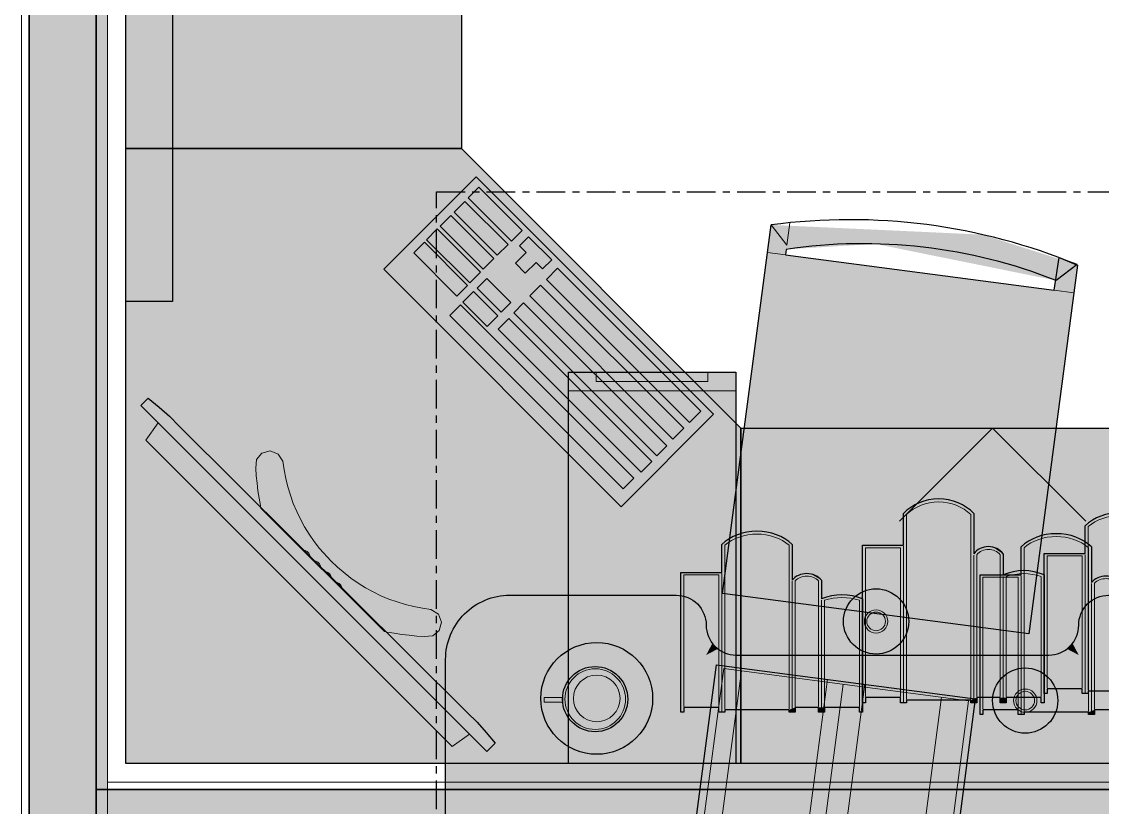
# Model space of a CAD drawing. Header units: inches. Extents: x -2190 to 40245, y -11272 to 33470.
# Drawn here: x 8067 to 9517, y 8926 to 9981 of the extents above; entities that cross this region are included whole.
import ezdxf

# ---------------------------------------------------------------- set-up
doc = ezdxf.new("R2010")
doc.units = ezdxf.units.IN
doc.header["$LTSCALE"] = 96
doc.header["$MEASUREMENT"] = 0
doc.linetypes.add('DASHDOT', pattern=[0.7, 0.4, -0.1, 0.1, -0.1])
for name, color, linetype, lineweight, true_color in [('Architectural_Blocks-1', 96, 'DASHDOT', 25, 0x008000), ('Cabinets___Base-2', 16, 'Continuous', 25, 0x800000), ('Cabinets__Module_Lines-2', 9, 'Continuous', 9, 0xc0c0c0), ('Furniture__Interior-1', 216, 'Continuous', 25, 0x800080), ('Furniture__Interior-2', 216, 'Continuous', 25, 0x800080), ('Walls___Normal-1', 18, 'Continuous', 35, 0x000000), ('Walls___Normal-2', 18, 'Continuous', 35, 0x000000), ('Walls___Normal-Ext_T_Frame_-_600_OC_-_Int_PB_Ext_WRC_cladding-L1-1', 18, 'Continuous', 35, 0x000000), ('Walls___Normal-Ext_T_Frame_-_600_OC_-_Int_PB_Ext_WRC_cladding-L1-2', 18, 'Continuous', 35, 0x000000), ('Walls___Normal-Ext_T_Frame_-_600_OC_-_Int_PB_Ext_WRC_cladding-L2-1', 18, 'Continuous', 35, 0x000000), ('Walls___Normal-Ext_T_Frame_-_600_OC_-_Int_PB_Ext_WRC_cladding-L2-2', 18, 'Continuous', 35, 0x000000), ('Walls___Normal-Ext_T_Frame_-_600_OC_-_Int_PB_Ext_WRC_cladding-L3-1', 18, 'Continuous', 35, 0x000000), ('Walls___Normal-Ext_T_Frame_-_600_OC_-_Int_PB_Ext_WRC_cladding-L3-2', 18, 'Continuous', 35, 0x000000), ('Walls___Normal-Ext_T_Frame_-_600_OC_-_Int_PB_Ext_WRC_cladding-L4-1', 18, 'Continuous', 35, 0x000000), ('Walls___Normal-Ext_T_Frame_-_600_OC_-_Int_PB_Ext_WRC_cladding-L4-2', 18, 'Continuous', 35, 0x000000), ('Walls___Normal-Int_S_Frame_-_600_OC_-_PB_both_sides-L1-2', 18, 'Continuous', 35, 0x000000), ('Walls___Normal-Int_S_Frame_-_600_OC_-_PB_both_sides-L2-2', 18, 'Continuous', 35, 0x000000)]:
    doc.layers.add(name, color=color, linetype=linetype, lineweight=lineweight, true_color=true_color)

# ---------------------------------------------------------------- blocks, each defined once
blk = doc.blocks.new('Desks_Desks_(small)_Dressing_Table')
at = {"color": 216, "true_color": 0x800080}
blk.add_lwpolyline([(-239.77, 145.8, -0.414214), (-205.35, 180.22), (-116, 180.22, -0.414214), (-99.95, 164.16, 0.414214), (-83.89, 148.11), (83.89, 148.11, 0.414214), (99.95, 164.16, -0.414214), (116, 180.22), (205.35, 180.22, -0.414214), (239.77, 145.8), (239.77, 34.42, -0.414214), (205.35, 0), (-205.35, 0, -0.414214), (-239.77, 34.42)], format="xyb", close=True, dxfattribs=at)
at = {"color": 7, "true_color": 0xffffff}
for points in [[(-205.35, 180.22), (-239.77, 145.8), (-238.6, 154.71), (-239.48, 150.29)], [(-99.95, 148.11), (-239.77, 145.8), (-116, 180.22), (-205.35, 180.22)], [(-205.35, 180.22), (-238.6, 154.71), (-235.16, 163.01), (-237.15, 158.97)], [(-205.35, 180.22), (-235.16, 163.01), (-229.69, 170.14), (-232.66, 166.75)], [(-205.35, 180.22), (-229.69, 170.14), (-222.56, 175.61), (-226.31, 173.1)], [(-205.35, 180.22), (-222.56, 175.61), (-214.26, 179.05), (-218.52, 177.6)], [(-205.35, 180.22), (-214.26, 179.05), (-205.35, 180.22), (-209.84, 179.92)], [(-99.95, 164.16), (-116, 180.22), (-111.85, 179.67), (-113.91, 180.08)], [(-99.95, 148.11), (-116, 180.22), (-99.95, 148.11), (-99.95, 164.16)], [(116, 180.22), (99.95, 164.16), (100.5, 168.32), (100.09, 166.26)], [(239.77, 145.8), (99.95, 148.11), (116, 180.22), (99.95, 164.16)], [(116, 180.22), (100.5, 168.32), (102.1, 172.19), (101.17, 170.31)], [(116, 180.22), (102.1, 172.19), (104.65, 175.52), (103.27, 173.94)], [(116, 180.22), (104.65, 175.52), (107.98, 178.07), (106.23, 176.9)], [(116, 180.22), (107.98, 178.07), (111.85, 179.67), (109.86, 179)], [(116, 180.22), (111.85, 179.67), (116, 180.22), (113.91, 180.08)], [(239.77, 145.8), (116, 180.22), (239.77, 145.8), (205.35, 180.22)], [(239.77, 145.8), (205.35, 180.22), (214.26, 179.05), (209.84, 179.92)], [(-99.95, 164.16), (-111.85, 179.67), (-107.98, 178.07), (-109.86, 179)], [(-99.95, 164.16), (-107.98, 178.07), (-104.65, 175.52), (-106.23, 176.9)], [(-99.95, 164.16), (-104.65, 175.52), (-102.1, 172.19), (-103.27, 173.94)], [(239.77, 145.8), (214.26, 179.05), (222.56, 175.61), (218.52, 177.6)], [(239.77, 145.8), (222.56, 175.61), (229.69, 170.14), (226.31, 173.1)], [(-99.95, 164.16), (-102.1, 172.19), (-100.5, 168.32), (-101.17, 170.31)], [(-99.95, 164.16), (-100.5, 168.32), (-99.95, 164.16), (-100.09, 166.26)], [(239.77, 145.8), (229.69, 170.14), (235.16, 163.01), (232.66, 166.75)], [(-99.95, 164.16), (-99.81, 162.07), (-99.95, 148.11), (-99.4, 160.01)], [(99.95, 148.11), (99.81, 162.07), (99.95, 148.11), (99.95, 164.16)], [(239.77, 145.8), (235.16, 163.01), (238.6, 154.71), (237.15, 158.97)], [(-98.73, 158.02), (-99.95, 148.11), (-98.73, 158.02), (-99.4, 160.01)], [(-97.8, 156.14), (-99.95, 148.11), (-97.8, 156.14), (-98.73, 158.02)], [(98.73, 158.02), (99.95, 148.11), (98.73, 158.02), (97.8, 156.14)], [(99.4, 160.01), (99.95, 148.11), (99.4, 160.01), (98.73, 158.02)], [(99.81, 162.07), (99.95, 148.11), (99.81, 162.07), (99.4, 160.01)], [(-96.63, 154.39), (-99.95, 148.11), (-96.63, 154.39), (-97.8, 156.14)], [(-95.25, 152.81), (-99.95, 148.11), (-95.25, 152.81), (-96.63, 154.39)], [(-93.67, 151.43), (-99.95, 148.11), (-93.67, 151.43), (-95.25, 152.81)], [(-91.92, 150.26), (-99.95, 148.11), (-91.92, 150.26), (-93.67, 151.43)], [(93.67, 151.43), (99.95, 148.11), (93.67, 151.43), (91.92, 150.26)], [(95.25, 152.81), (99.95, 148.11), (95.25, 152.81), (93.67, 151.43)], [(96.63, 154.39), (99.95, 148.11), (96.63, 154.39), (95.25, 152.81)], [(97.8, 156.14), (99.95, 148.11), (97.8, 156.14), (96.63, 154.39)], [(239.77, 145.8), (238.6, 154.71), (239.77, 145.8), (239.48, 150.29)], [(-239.77, 145.8), (-99.95, 148.11), (83.89, 148.11), (-83.89, 148.11)], [(-239.77, 145.8), (83.89, 148.11), (239.77, 145.8), (99.95, 148.11)], [(-239.77, 145.8), (239.77, 145.8), (205.35, 0), (239.77, 34.42)], [(-239.77, 145.8), (205.35, 0), (-239.77, 34.42), (-205.35, 0)], [(-90.04, 149.33), (-99.95, 148.11), (-90.04, 149.33), (-91.92, 150.26)], [(-88.05, 148.66), (-99.95, 148.11), (-88.05, 148.66), (-90.04, 149.33)], [(-85.99, 148.25), (-99.95, 148.11), (-85.99, 148.25), (-88.05, 148.66)], [(-99.95, 148.11), (-85.99, 148.25), (-99.95, 148.11), (-83.89, 148.11)], [(83.89, 148.11), (85.99, 148.25), (83.89, 148.11), (99.95, 148.11)], [(88.05, 148.66), (99.95, 148.11), (88.05, 148.66), (85.99, 148.25)], [(90.04, 149.33), (99.95, 148.11), (90.04, 149.33), (88.05, 148.66)], [(91.92, 150.26), (99.95, 148.11), (91.92, 150.26), (90.04, 149.33)], [(-239.77, 34.42), (-205.35, 0), (-214.26, 1.17), (-209.84, 0.29)], [(-239.77, 34.42), (-214.26, 1.17), (-222.56, 4.61), (-218.52, 2.62)], [(-239.77, 34.42), (-222.56, 4.61), (-229.69, 10.08), (-226.31, 7.11)], [(-239.77, 34.42), (-229.69, 10.08), (-235.16, 17.21), (-232.66, 13.47)], [(-239.77, 34.42), (-235.16, 17.21), (-238.6, 25.51), (-237.15, 21.25)], [(-239.77, 34.42), (-238.6, 25.51), (-239.77, 34.42), (-239.48, 29.93)], [(205.35, 0), (239.77, 34.42), (238.6, 25.51), (239.48, 29.93)], [(205.35, 0), (238.6, 25.51), (235.16, 17.21), (237.15, 21.25)], [(205.35, 0), (235.16, 17.21), (229.69, 10.08), (232.66, 13.47)], [(205.35, 0), (229.69, 10.08), (222.56, 4.61), (226.31, 7.11)], [(205.35, 0), (222.56, 4.61), (214.26, 1.17), (218.52, 2.62)], [(205.35, 0), (214.26, 1.17), (205.35, 0), (209.84, 0.29)]]:
    blk.add_solid(points, dxfattribs=at)
blk = doc.blocks.new('Interior_Accessories_Books_&_Magazines_Book_(open)')
at = {"color": 216, "true_color": 0x800080}
for p, q in [((-70, 100), (70, 100)), ((-70, 0), (-70, 100)), ((70, 100), (70, 0)), ((70, 0), (-70, 0))]:
    blk.add_line(p, q, dxfattribs=at)
at = {"color": 216, "linetype": 'Continuous', "lineweight": 18, "true_color": 0x800080}
for p, q in [((-66.56, 99.06), (65.94, 99.06)), ((-66.56, 1.56), (-66.56, 99.06)), ((-51.84, 99.06), (-51.84, 1.56)), ((1.3, 99.06), (1.3, 1.56)), ((56.39, 99.06), (56.39, 1.56)), ((65.94, 99.06), (65.94, 1.56)), ((65.94, 1.56), (-66.56, 1.56))]:
    blk.add_line(p, q, dxfattribs=at)
at = {"color": 18, "linetype": 'Continuous', "lineweight": 18, "true_color": 0x000000}
for p, q in [((-10.22, 100), (-10.22, 0)), ((10, 100), (10, 0))]:
    blk.add_line(p, q, dxfattribs=at)
at = {"color": 7, "true_color": 0xffffff}
blk.add_solid([(-70, 100), (70, 100), (-70, 0), (70, 0)], dxfattribs=at)
at = {"color": 7, "linetype": 'Continuous', "lineweight": 18, "true_color": 0xffffff}
blk.add_solid([(-66.56, 99.06), (65.94, 99.06), (-66.56, 1.56), (65.94, 1.56)], dxfattribs=at)
blk = doc.blocks.new('Seating_Chairs_Side_Seat_Cushioned')
at = {"color": 18, "linetype": 'Continuous', "lineweight": 18, "true_color": 0x000000}
for p, q in [((-73.02, 184.53), (-82.76, 184.53)), ((72.15, 184.53), (82.76, 184.53))]:
    blk.add_line(p, q, dxfattribs=at)
at = {"color": 216, "true_color": 0x800080}
blk.add_lwpolyline([(-82.76, 199.5, -0.131652), (82.58, 199.77), (72.49, 189.88, 0.131652), (-73.02, 187.54), (-73.02, 184.53), (72.15, 184.53), (72.49, 202.26), (82.76, 199.5), (82.76, 0), (-82.76, 0)], format="xyb", close=True, dxfattribs=at)
at = {"color": 18, "linetype": 'Continuous', "lineweight": 18, "true_color": 0x000000}
blk.add_lwpolyline([(-82.76, 199.5), (-73.02, 189.76), (-73.02, 201.96)], dxfattribs=at)
at = {"color": 7, "true_color": 0xffffff}
for points in [[(30.29, 209.12), (-26.03, 196.7), (-82.76, 199.5), (-73.02, 187.54)], [(-26.03, 196.7), (30.29, 209.12), (72.49, 189.88), (82.58, 199.77)], [(-82.76, 199.5), (-73.02, 187.54), (-82.76, 0), (-73.02, 184.53)], [(82.76, 0), (72.15, 184.53), (82.76, 199.5), (72.49, 202.26)], [(-82.76, 0), (-73.02, 184.53), (82.76, 0), (72.15, 184.53)]]:
    blk.add_solid(points, dxfattribs=at)
blk = doc.blocks.new('Kitchen_Items_Dinnerware_Glassware_Teacup')
at = {"color": 216, "linetype": 'Continuous', "lineweight": 18, "true_color": 0x800080}
for p, q in [((12.44, 19.1), (22.44, 19.1)), ((12.44, 16.6), (12.44, 19.1)), ((22.44, 19.1), (22.44, 16.6)), ((22.44, 16.6), (12.44, 16.6))]:
    blk.add_line(p, q, dxfattribs=at)
at = {"color": 216, "true_color": 0x800080}
blk.add_circle((-4.94, 17.5), 17.5, dxfattribs=at)
at = {"color": 18, "linetype": 'Continuous', "lineweight": 18, "true_color": 0x000000}
blk.add_circle((-5, 17.5), 16.25, dxfattribs=at)
at = {"color": 7, "true_color": 0xffffff}
for points in [[(-4.94, 35), (-21.39, 23.49), (-22.44, 17.5), (-22.18, 20.54)], [(-4.94, 35), (-22.44, 17.5), (-21.39, 11.51), (-22.18, 14.46)], [(-4.94, 35), (-18.35, 28.75), (-21.39, 23.49), (-20.1, 26.25)], [(-4.94, 35), (-21.39, 11.51), (-18.35, 6.25), (-20.1, 8.75)], [(-4.94, 35), (-13.69, 32.66), (-18.35, 28.75), (-16.19, 30.91)], [(-4.94, 35), (-18.35, 6.25), (-13.69, 2.34), (-16.19, 4.09)], [(-4.94, 35), (-7.98, 34.73), (-13.69, 32.66), (-10.93, 33.94)], [(-4.94, 35), (-13.69, 2.34), (-7.98, 0.27), (-10.93, 1.06)], [(-4.94, 35), (-7.98, 0.27), (-1.9, 0.27), (-4.94, 0)], [(-4.94, 35), (-1.9, 0.27), (3.81, 2.34), (1.04, 1.06)], [(-4.94, 35), (3.81, 2.34), (8.46, 6.25), (6.31, 4.09)], [(-4.94, 35), (8.46, 6.25), (11.5, 11.51), (10.21, 8.75)], [(-4.94, 35), (11.5, 11.51), (12.56, 17.5), (12.29, 14.46)], [(-4.94, 35), (12.56, 17.5), (11.5, 23.49), (12.29, 20.54)], [(-4.94, 35), (11.5, 23.49), (8.46, 28.75), (10.21, 26.25)], [(-4.94, 35), (8.46, 28.75), (3.81, 32.66), (6.31, 30.91)], [(-4.94, 35), (3.81, 32.66), (-1.9, 34.73), (1.04, 33.94)]]:
    blk.add_solid(points, dxfattribs=at)
at = {"color": 7, "linetype": 'Continuous', "lineweight": 18, "true_color": 0xffffff}
blk.add_solid([(12.44, 19.1), (22.44, 19.1), (12.44, 16.6), (22.44, 16.6)], dxfattribs=at)
blk = doc.blocks.new('Kitchen_Items_Dinnerware_Dishes_Saucer')
at = {"color": 216, "true_color": 0x800080}
blk.add_circle((0, 30), 30, dxfattribs=at)
at = {"color": 18, "linetype": 'Continuous', "lineweight": 18, "true_color": 0x000000}
blk.add_circle((0, 30), 12.5, dxfattribs=at)
at = {"color": 7, "true_color": 0xffffff}
for points in [[(0, 60), (-28.19, 40.26), (-30, 30), (-29.54, 35.21)], [(0, 60), (-30, 30), (-28.19, 19.74), (-29.54, 24.79)], [(0, 60), (-22.98, 49.28), (-28.19, 40.26), (-25.98, 45)], [(0, 60), (-28.19, 19.74), (-22.98, 10.72), (-25.98, 15)], [(0, 60), (-15, 55.98), (-22.98, 49.28), (-19.28, 52.98)], [(0, 60), (-22.98, 10.72), (-15, 4.02), (-19.28, 7.02)], [(0, 60), (-5.21, 59.54), (-15, 55.98), (-10.26, 58.19)], [(0, 60), (-15, 4.02), (-5.21, 0.46), (-10.26, 1.81)], [(0, 60), (-5.21, 0.46), (5.21, 0.46), (0, 0)], [(0, 60), (5.21, 0.46), (15, 4.02), (10.26, 1.81)], [(0, 60), (15, 4.02), (22.98, 10.72), (19.28, 7.02)], [(0, 60), (22.98, 10.72), (28.19, 19.74), (25.98, 15)], [(0, 60), (28.19, 19.74), (30, 30), (29.54, 24.79)], [(0, 60), (30, 30), (28.19, 40.26), (29.54, 35.21)], [(0, 60), (28.19, 40.26), (22.98, 49.28), (25.98, 45)], [(0, 60), (22.98, 49.28), (15, 55.98), (19.28, 52.98)], [(0, 60), (15, 55.98), (5.21, 59.54), (10.26, 58.19)]]:
    blk.add_solid(points, dxfattribs=at)
blk = doc.blocks.new('Home_Electronics_Computers_Full@Tower')
at = {"color": 216, "linetype": 'Continuous', "lineweight": 18, "true_color": 0x800080}
blk.add_line((-44.95, 200.07), (-44.95, 210.07), dxfattribs=at)
for points in [[(-44.95, 200.07), (-44.95, 210.07), (44.9, 210.07), (44.9, 200.07)], [(29.9, 210.02), (29.9, 205.02), (-30.1, 205.02), (-30.1, 210.02)]]:
    blk.add_lwpolyline(points, close=True, dxfattribs=at)
at = {"color": 216, "true_color": 0x800080}
blk.add_lwpolyline([(-44.95, 0), (-44.95, 209.96), (44.95, 209.96), (44.95, 0)], close=True, dxfattribs=at)
at = {"color": 7, "linetype": 'Continuous', "lineweight": 18, "true_color": 0xffffff}
for points in [[(44.9, 200.07), (-44.95, 200.07), (44.9, 210.07), (-44.95, 210.07)], [(-30.1, 210.02), (29.9, 210.02), (-30.1, 205.02), (29.9, 205.02)]]:
    blk.add_solid(points, dxfattribs=at)
at = {"color": 7, "true_color": 0xffffff}
blk.add_solid([(44.95, 0), (-44.95, 0), (44.95, 209.96), (-44.95, 209.96)], dxfattribs=at)
blk = doc.blocks.new('Home_Electronics_Computers_Keyboard')
at = {"color": 216, "true_color": 0x800080}
blk.add_lwpolyline([(90.12, 70.17), (90.12, 0), (-90.12, 0), (-90.12, 70.17)], close=True, dxfattribs=at)
at = {"color": 216, "linetype": 'Continuous', "lineweight": 18, "true_color": 0x800080}
for points in [[(-52.33, 67.27), (-52.33, 59.14), (-85.06, 59.14), (-85.06, 67.27)], [(-47.41, 67.28), (-29.91, 67.28), (-29.91, 60.4), (-34.91, 60.4), (-34.91, 52.28), (-42.41, 52.28), (-42.41, 60.4), (-47.41, 60.4)], [(-24.51, 57.92), (-24.51, 66.42), (84.08, 66.42), (84.08, 57.92)], [(-52.33, 56.59), (-52.33, 48.46), (-85.06, 48.46), (-85.06, 56.59)], [(84.08, 45.35), (-24.51, 45.35), (-24.51, 53.48), (84.08, 53.48)], [(-52.33, 45.91), (-52.33, 37.78), (-85.06, 37.78), (-85.06, 45.91)], [(-52.33, 35.64), (-52.33, 27.51), (-85.06, 27.51), (-85.06, 35.64)], [(-47.52, 35.69), (-29.19, 35.69), (-29.19, 28.3), (-47.52, 28.3)], [(84.31, 32.84), (-24.29, 32.84), (-24.29, 40.34), (84.31, 40.34)], [(-52.2, 25.69), (-52.2, 17.57), (-84.92, 17.57), (-84.92, 25.69)], [(-47.52, 17.57), (-47.52, 25.69), (-29.19, 25.69), (-29.19, 17.57)], [(84.67, 20.7), (-23.93, 20.7), (-23.93, 28.82), (84.67, 28.82)], [(84.08, 7.57), (-47.52, 7.57), (-47.52, 15.69), (84.08, 15.69)]]:
    blk.add_lwpolyline(points, close=True, dxfattribs=at)
at = {"color": 7, "true_color": 0xffffff}
blk.add_solid([(-90.12, 70.17), (90.12, 70.17), (-90.12, 0), (90.12, 0)], dxfattribs=at)
at = {"color": 7, "linetype": 'Continuous', "lineweight": 18, "true_color": 0xffffff}
for points in [[(-85.06, 67.27), (-52.33, 67.27), (-85.06, 59.14), (-52.33, 59.14)], [(-47.41, 60.4), (-47.41, 67.28), (-29.91, 60.4), (-29.91, 67.28)], [(84.08, 57.92), (-24.51, 57.92), (84.08, 66.42), (-24.51, 66.42)], [(-47.41, 60.4), (-29.91, 60.4), (-42.41, 60.4), (-34.91, 60.4)], [(-42.41, 60.4), (-34.91, 60.4), (-42.41, 52.28), (-34.91, 52.28)], [(-85.06, 56.59), (-52.33, 56.59), (-85.06, 48.46), (-52.33, 48.46)], [(84.08, 53.48), (84.08, 45.35), (-24.51, 53.48), (-24.51, 45.35)], [(-85.06, 45.91), (-52.33, 45.91), (-85.06, 37.78), (-52.33, 37.78)], [(-85.06, 35.64), (-52.33, 35.64), (-85.06, 27.51), (-52.33, 27.51)], [(-47.52, 28.3), (-47.52, 35.69), (-29.19, 28.3), (-29.19, 35.69)], [(84.31, 40.34), (84.31, 32.84), (-24.29, 40.34), (-24.29, 32.84)], [(-84.92, 25.69), (-52.2, 25.69), (-84.92, 17.57), (-52.2, 17.57)], [(-29.19, 17.57), (-47.52, 17.57), (-29.19, 25.69), (-47.52, 25.69)], [(84.67, 28.82), (84.67, 20.7), (-23.93, 28.82), (-23.93, 20.7)], [(84.08, 15.69), (84.08, 7.57), (-47.52, 15.69), (-47.52, 7.57)]]:
    blk.add_solid(points, dxfattribs=at)
blk = doc.blocks.new('Home_Electronics_Monitors_Flat_Panel')
at = {"color": 216, "linetype": 'Continuous', "lineweight": 18, "true_color": 0x800080}
for points in [[(-118.13, 33.74), (-116.25, 45), (116.25, 45), (118.13, 33.74)], [(47.98, 26.33), (51.28, 23.99), (54.53, 21.57), (57.72, 19.08), (60.85, 16.51), (63.92, 13.87), (66.91, 10.38), (67.31, 5.8), (64.97, 1.84), (60.75, 0), (56.26, 0.96), (52.49, 3.72), (48.63, 6.35), (44.64, 8.77), (40.52, 10.98), (36.3, 12.98), (31.98, 14.75), (27.57, 16.3), (23.09, 17.61), (18.55, 18.69), (13.95, 19.54), (9.32, 20.14), (0, 20.63), (-4.67, 20.51), (-13.95, 19.54), (-18.55, 18.69), (-23.09, 17.61), (-27.57, 16.3), (-31.98, 14.75), (-36.3, 12.98), (-40.52, 10.98), (-44.64, 8.77), (-48.63, 6.35), (-52.49, 3.72), (-56.19, 1.01), (-60.81, 0.02), (-64.97, 1.84), (-67.31, 5.8), (-66.91, 10.38), (-63.92, 13.87), (-60.85, 16.51), (-57.72, 19.08), (-54.53, 21.57), (-51.28, 23.99), (-47.98, 26.33), (-46.89, 27.06), (46.89, 27.06)]]:
    blk.add_lwpolyline(points, close=True, dxfattribs=at)
at = {"color": 216, "true_color": 0x800080}
blk.add_lwpolyline([(-131.25, 33.74), (131.25, 33.74), (131.25, 28.11), (123.83, 27.35), (116.39, 26.95), (108.94, 26.9), (-109, 26.27), (-116.46, 26.32), (-123.9, 26.73), (-131.25, 27.48)], close=True, dxfattribs=at)
at = {"color": 216, "linetype": 'Continuous', "lineweight": 18, "true_color": 0x800080}
for points in [[(-9.64, 26.9), (-10.41, 26.37), (-11.58, 25.96), (-12.8, 25.96), (-13.96, 26.37), (-14.74, 26.9)], [(-1.51, 26.9), (-2.29, 26.37), (-3.45, 25.96), (-4.67, 25.96), (-5.84, 26.37), (-6.61, 26.9)], [(6.61, 26.9), (5.84, 26.37), (4.67, 25.96), (3.45, 25.96), (2.29, 26.37), (1.51, 26.9)], [(14.74, 26.9), (13.96, 26.37), (12.8, 25.96), (11.58, 25.96), (10.41, 26.37), (9.64, 26.9)]]:
    blk.add_lwpolyline(points, dxfattribs=at)
at = {"color": 7, "linetype": 'Continuous', "lineweight": 18, "true_color": 0xffffff}
for points in [[(118.13, 33.74), (-118.13, 33.74), (116.25, 45), (-116.25, 45)], [(-51.28, 23.99), (-40.52, 10.98), (-54.53, 21.57), (-44.64, 8.77)], [(-46.89, 27.06), (-36.3, 12.98), (-51.28, 23.99), (-40.52, 10.98)], [(-46.89, 27.06), (-51.28, 23.99), (-46.89, 27.06), (-47.98, 26.33)], [(46.89, 27.06), (9.32, 20.14), (-46.89, 27.06), (0, 20.63)], [(-4.67, 20.51), (-46.89, 27.06), (-4.67, 20.51), (0, 20.63)], [(-13.95, 19.54), (-46.89, 27.06), (-13.95, 19.54), (-4.67, 20.51)], [(-18.55, 18.69), (-46.89, 27.06), (-18.55, 18.69), (-13.95, 19.54)], [(-23.09, 17.61), (-46.89, 27.06), (-23.09, 17.61), (-18.55, 18.69)], [(-27.57, 16.3), (-46.89, 27.06), (-27.57, 16.3), (-23.09, 17.61)], [(-31.98, 14.75), (-46.89, 27.06), (-31.98, 14.75), (-27.57, 16.3)], [(-36.3, 12.98), (-46.89, 27.06), (-36.3, 12.98), (-31.98, 14.75)], [(9.32, 20.14), (46.89, 27.06), (9.32, 20.14), (13.95, 19.54)], [(13.95, 19.54), (46.89, 27.06), (13.95, 19.54), (18.55, 18.69)], [(18.55, 18.69), (46.89, 27.06), (18.55, 18.69), (23.09, 17.61)], [(23.09, 17.61), (46.89, 27.06), (23.09, 17.61), (27.57, 16.3)], [(27.57, 16.3), (46.89, 27.06), (27.57, 16.3), (31.98, 14.75)], [(31.98, 14.75), (46.89, 27.06), (31.98, 14.75), (36.3, 12.98)], [(51.28, 23.99), (40.52, 10.98), (46.89, 27.06), (36.3, 12.98)], [(54.53, 21.57), (44.64, 8.77), (51.28, 23.99), (40.52, 10.98)], [(51.28, 23.99), (46.89, 27.06), (51.28, 23.99), (47.98, 26.33)], [(-54.53, 21.57), (-60.81, 0.02), (-67.31, 5.8), (-64.97, 1.84)], [(-54.53, 21.57), (-67.31, 5.8), (-63.92, 13.87), (-66.91, 10.38)], [(-54.53, 21.57), (-63.92, 13.87), (-57.72, 19.08), (-60.85, 16.51)], [(-54.53, 21.57), (-44.64, 8.77), (-60.81, 0.02), (-48.63, 6.35)], [(60.75, 0), (48.63, 6.35), (54.53, 21.57), (44.64, 8.77)], [(60.75, 0), (54.53, 21.57), (60.85, 16.51), (57.72, 19.08)], [(60.75, 0), (60.85, 16.51), (66.91, 10.38), (63.92, 13.87)], [(-52.49, 3.72), (-60.81, 0.02), (-52.49, 3.72), (-48.63, 6.35)], [(48.63, 6.35), (60.75, 0), (48.63, 6.35), (52.49, 3.72)], [(60.75, 0), (66.91, 10.38), (64.97, 1.84), (67.31, 5.8)], [(-60.81, 0.02), (-52.49, 3.72), (-60.81, 0.02), (-56.19, 1.01)], [(52.49, 3.72), (60.75, 0), (52.49, 3.72), (56.26, 0.96)]]:
    blk.add_solid(points, dxfattribs=at)
at = {"color": 7, "true_color": 0xffffff}
for points in [[(-131.25, 27.48), (-131.25, 33.74), (131.25, 28.11), (131.25, 33.74)], [(-131.25, 27.48), (131.25, 28.11), (116.39, 26.95), (123.83, 27.35)], [(-131.25, 27.48), (116.39, 26.95), (-109, 26.27), (108.94, 26.9)], [(-131.25, 27.48), (-109, 26.27), (-123.9, 26.73), (-116.46, 26.32)]]:
    blk.add_solid(points, dxfattribs=at)
blk = doc.blocks.new('Interior_Accessories_Books_&_Magazines_Books')
at = {"color": 18, "linetype": 'Continuous', "lineweight": 18, "true_color": 0x000000}
for p, q in [((-20, 1.79), (-20, 89.52)), ((7.5, 1.79), (7.5, 89.52)), ((-21.25, 0), (-21.25, 74.44)), ((-37.5, 3.01), (-37.5, 73.75)), ((-22.5, 73.75), (-37.5, 73.75)), ((-22.5, 3.05), (-22.5, 73.75)), ((8.75, 0), (8.75, 70.26)), ((10, 70.43), (10, 2.94)), ((20, 70.43), (20, 2.94)), ((21.25, 60.09), (21.25, 0)), ((22.5, 60), (22.5, 2.94)), ((37.5, 60), (37.5, 2.94))]:
    blk.add_line(p, q, dxfattribs=at)
at = {"color": 216, "true_color": 0x800080}
blk.add_lwpolyline([(22.5, 0), (20, 0), (20, 2.5), (10, 2.5), (10, 0), (7.5, 0), (7.5, 1.25), (-20, 1.25), (-20, 0), (-22.5, 0), (-22.5, 2.5), (-37.5, 2.5), (-37.5, 0), (-38.75, 0), (-38.75, 75), (-21.25, 75), (-21.25, 90, -0.468586), (8.75, 90), (8.75, 70.82, -0.558718), (21.25, 70.82), (21.25, 60.82, -0.236068), (38.75, 60.82), (38.75, 0), (37.5, 0), (37.5, 2.5), (22.5, 2.5)], format="xyb", close=True, dxfattribs=at)
at = {"color": 18, "linetype": 'Continuous', "lineweight": 18, "true_color": 0x000000}
for centre, radius, start, end in [((-6.25, 76.77), 18.75, 42.8334, 137.1666), ((15, 66.68), 6.25, 36.8699, 143.1301), ((30, 41.46), 20, 67.9757, 112.0243)]:
    blk.add_arc(centre, radius, start, end, dxfattribs=at)
at = {"color": 7, "true_color": 0xffffff}
for points in [[(8.75, 90), (-13.72, 95.54), (-8.8, 96.86), (-11.3, 96.36)], [(8.75, 90), (-8.8, 96.86), (-3.7, 96.86), (-6.25, 97.03)], [(8.75, 90), (-3.7, 96.86), (1.22, 95.54), (-1.2, 96.36)], [(8.75, 90), (-21.25, 90), (-18.13, 93), (-20.05, 91.31)], [(8.75, 90), (-18.13, 93), (-13.72, 95.54), (-16.01, 94.41)], [(8.75, 90), (1.22, 95.54), (5.63, 93), (3.51, 94.41)], [(8.75, 90), (5.63, 93), (8.75, 90), (7.55, 91.31)], [(8.75, 70.82), (-21.25, 75), (8.75, 90), (-21.25, 90)], [(-21.25, 75), (-37.5, 2.5), (-38.75, 0), (-37.5, 0)], [(-21.25, 75), (-38.75, 0), (-21.25, 75), (-38.75, 75)], [(21.25, 60.82), (-37.5, 2.5), (8.75, 70.82), (-21.25, 75)], [(21.25, 70.82), (11.33, 73.33), (13.1, 74.07), (12.19, 73.76)], [(21.25, 70.82), (13.1, 74.07), (15, 74.32), (14.04, 74.25)], [(21.25, 70.82), (15, 74.32), (16.9, 74.07), (15.96, 74.25)], [(21.25, 70.82), (16.9, 74.07), (18.67, 73.33), (17.81, 73.76)], [(21.25, 70.82), (8.75, 70.82), (9.81, 72.17), (9.18, 71.45)], [(21.25, 60.82), (8.75, 70.82), (21.25, 60.82), (21.25, 70.82)], [(21.25, 70.82), (9.81, 72.17), (11.33, 73.33), (10.53, 72.8)], [(21.25, 70.82), (18.67, 73.33), (20.19, 72.17), (19.47, 72.8)], [(21.25, 70.82), (20.19, 72.17), (21.25, 70.82), (20.82, 71.45)], [(21.25, 60.82), (10, 2.5), (-37.5, 2.5), (-22.5, 2.5)], [(21.25, 60.82), (22.5, 2.5), (10, 2.5), (20, 2.5)], [(38.75, 60.82), (21.25, 60.82), (24.94, 62.22), (22.51, 61.4)], [(38.75, 60.82), (37.5, 2.5), (21.25, 60.82), (22.5, 2.5)], [(38.75, 60.82), (24.94, 62.22), (30, 62.89), (27.45, 62.72)], [(38.75, 60.82), (30, 62.89), (35.06, 62.22), (32.55, 62.72)], [(38.75, 60.82), (35.06, 62.22), (38.75, 60.82), (37.49, 61.4)], [(37.5, 2.5), (38.75, 60.82), (37.5, 0), (38.75, 0)], [(10, 2.5), (-20, 1.25), (-22.5, 0), (-20, 0)], [(10, 2.5), (-22.5, 0), (10, 2.5), (-22.5, 2.5)], [(-20, 1.25), (10, 2.5), (-20, 1.25), (7.5, 1.25)], [(7.5, 1.25), (10, 2.5), (7.5, 0), (10, 0)], [(20, 2.5), (22.5, 2.5), (20, 0), (22.5, 0)]]:
    blk.add_solid(points, dxfattribs=at)
blk = doc.blocks.new('Interior_Accessories_Candles_Candlestick')
at = {"color": 216, "true_color": 0x800080}
blk.add_circle((0, 17.5), 17.5, dxfattribs=at)
at = {"color": 18, "linetype": 'Continuous', "lineweight": 18, "true_color": 0x000000}
for centre, radius in [((0.03, 17.47), 6.25), ((0, 17.5), 5)]:
    blk.add_circle(centre, radius, dxfattribs=at)
at = {"color": 7, "true_color": 0xffffff}
for points in [[(0, 35), (-16.44, 23.49), (-17.5, 17.5), (-17.23, 20.54)], [(0, 35), (-17.5, 17.5), (-16.44, 11.51), (-17.23, 14.46)], [(0, 35), (-13.41, 28.75), (-16.44, 23.49), (-15.16, 26.25)], [(0, 35), (-16.44, 11.51), (-13.41, 6.25), (-15.16, 8.75)], [(0, 35), (-8.75, 32.66), (-13.41, 28.75), (-11.25, 30.91)], [(0, 35), (-13.41, 6.25), (-8.75, 2.34), (-11.25, 4.09)], [(0, 35), (-3.04, 34.73), (-8.75, 32.66), (-5.99, 33.94)], [(0, 35), (-8.75, 2.34), (-3.04, 0.27), (-5.99, 1.06)], [(0, 35), (-3.04, 0.27), (3.04, 0.27), (0, 0)], [(0, 35), (3.04, 0.27), (8.75, 2.34), (5.99, 1.06)], [(0, 35), (8.75, 2.34), (13.41, 6.25), (11.25, 4.09)], [(0, 35), (13.41, 6.25), (16.44, 11.51), (15.16, 8.75)], [(0, 35), (16.44, 11.51), (17.5, 17.5), (17.23, 14.46)], [(0, 35), (17.5, 17.5), (16.44, 23.49), (17.23, 20.54)], [(0, 35), (16.44, 23.49), (13.41, 28.75), (15.16, 26.25)], [(0, 35), (13.41, 28.75), (8.75, 32.66), (11.25, 30.91)], [(0, 35), (8.75, 32.66), (3.04, 34.73), (5.99, 33.94)]]:
    blk.add_solid(points, dxfattribs=at)
blk = doc.blocks.new('Interior_Accessories_Frames_Frame_(long)')
at = {"color": 216, "true_color": 0x800080}
blk.add_lwpolyline([(300, 25), (300, 0), (-300, 0), (-300, 25)], close=True, dxfattribs=at)
at = {"color": 7, "true_color": 0xffffff}
blk.add_solid([(-300, 25), (300, 25), (-300, 0), (300, 0)], dxfattribs=at)

msp = doc.modelspace()

# ---------------------------------------------------------------- linework, layer by layer
at = {"layer": 'Architectural_Blocks-1'}
for p, q in [((8624, 8722.5), (8624, 9752.5)), ((8624, 9752.5), (9844, 9752.5))]:
    msp.add_line(p, q, dxfattribs=at)
at = {"layer": 'Cabinets___Base-2', "color": 16, "true_color": 0x800000}
for p, q in [((8207.5, 9810.3), (8207.5, 10935.3)), ((8657.5, 10935.3), (8657.5, 9810.3)), ((8657.5, 9810.3), (8207.5, 9810.3)), ((8207.5, 8985.3), (8207.5, 9810.3)), ((8207.5, 9810.3), (8657.7, 9810.3)), ((8657.7, 9810.3), (9032.5, 9435.5)), ((9032.5, 9435.5), (9032.5, 9435.3)), ((9032.5, 9435.3), (9707.5, 9435.3)), ((9032.5, 8985.3), (8207.5, 8985.3)), ((9707.5, 8985.3), (9032.5, 8985.3))]:
    msp.add_line(p, q, dxfattribs=at)
for points in [[(8207.5, 9810.3), (8207.5, 10935.3), (8657.5, 10935.3), (8657.5, 9810.3)], [(9032.5, 8985.3), (8207.5, 8985.3), (8207.5, 9810.3), (8657.7, 9810.3), (9032.5, 9435.5)], [(9707.5, 8985.3), (9032.5, 8985.3), (9032.5, 9435.3), (9707.5, 9435.3)]]:
    msp.add_lwpolyline(points, close=True, dxfattribs=at)
at = {"layer": 'Cabinets___Base-2', "color": 7, "true_color": 0xffffff}
for points in [[(8657.5, 9810.3), (8207.5, 9810.3), (8657.5, 10935.3), (8207.5, 10935.3)], [(9032.5, 9435.5), (9032.5, 8985.3), (8207.5, 9810.3), (8207.5, 8985.3)], [(9032.5, 9435.5), (8207.5, 9810.3), (9032.5, 9435.5), (8657.7, 9810.3)], [(9707.5, 9435.3), (9707.5, 8985.3), (9032.5, 9435.3), (9032.5, 8985.3)]]:
    msp.add_solid(points, dxfattribs=at)
at = {"layer": 'Cabinets__Module_Lines-2'}
for p, q in [((9032.5, 9435.5), (9032.5, 9405.5)), ((9032.5, 9405.3), (9032.5, 9435.3)), ((9245, 9310.3), (9370, 9435.3)), ((9495, 9310.3), (9370, 9435.3)), ((9032.5, 9015.3), (9032.5, 8985.3)), ((9032.5, 8985.3), (9032.5, 9015.3)), ((8182.5, 8960.3), (8182.5, 8990.3)), ((8212.5, 8960.3), (8182.5, 8960.3))]:
    msp.add_line(p, q, dxfattribs=at)
at = {"layer": 'Walls___Normal-1', "color": 8, "true_color": 0x808080}
msp.add_solid([(8167.5, 13265), (8167.5, 3430), (8077.5, 13310), (8077.5, 3340)], dxfattribs=at)
at = {"layer": 'Walls___Normal-1', "color": 1, "true_color": 0xff0000}
msp.add_solid([(8182.5, 13255), (8182.5, 3445), (8167.5, 13265), (8167.5, 3430)], dxfattribs=at)
at = {"layer": 'Walls___Normal-2', "color": 8, "true_color": 0x808080}
for points in [[(8167.5, 15320), (8167.5, 3430), (8077.5, 15365), (8077.5, 3340)], [(8167.5, 15320), (8167.5, 3430), (8077.5, 15365), (8077.5, 3340)], [(8167.5, 8950.3), (11313, 8950.3), (8167.5, 8860.3), (11313, 8860.3)], [(8167.5, 8950.3), (11313, 8950.3), (8167.5, 8860.3), (11313, 8860.3)], [(8167.5, 8950.3), (11313, 8950.3), (8167.5, 8860.3), (11313, 8860.3)]]:
    msp.add_solid(points, dxfattribs=at)
at = {"layer": 'Walls___Normal-2', "color": 1, "true_color": 0xff0000}
msp.add_solid([(8182.5, 15310), (8182.5, 8960.3), (8167.5, 15320), (8167.5, 8950.3)], dxfattribs=at)
msp.add_solid([(8182.5, 15310), (8182.5, 8960.3), (8167.5, 15320), (8167.5, 8950.3)], dxfattribs=at)
at = {"layer": 'Walls___Normal-Ext_T_Frame_-_600_OC_-_Int_PB_Ext_WRC_cladding-L1-1', "color": 18, "linetype": 'Continuous', "lineweight": 0, "true_color": 0x000000}
msp.add_line((8182.5, 3445), (8182.5, 13255), dxfattribs=at)
at = {"layer": 'Walls___Normal-Ext_T_Frame_-_600_OC_-_Int_PB_Ext_WRC_cladding-L1-2', "color": 18, "linetype": 'Continuous', "lineweight": 0, "true_color": 0x000000}
msp.add_line((8182.5, 8960.3), (8182.5, 15310), dxfattribs=at)
msp.add_line((8182.5, 8960.3), (8182.5, 15310), dxfattribs=at)
at = {"layer": 'Walls___Normal-Ext_T_Frame_-_600_OC_-_Int_PB_Ext_WRC_cladding-L2-1', "color": 18, "linetype": 'Continuous', "lineweight": 35, "true_color": 0x000000}
msp.add_line((8167.5, 3430), (8167.5, 13265), dxfattribs=at)
at = {"layer": 'Walls___Normal-Ext_T_Frame_-_600_OC_-_Int_PB_Ext_WRC_cladding-L2-2', "color": 18, "linetype": 'Continuous', "lineweight": 35, "true_color": 0x000000}
msp.add_line((8167.5, 8950.3), (8167.5, 15320), dxfattribs=at)
msp.add_line((8167.5, 8950.3), (8167.5, 15320), dxfattribs=at)
at = {"layer": 'Walls___Normal-Ext_T_Frame_-_600_OC_-_Int_PB_Ext_WRC_cladding-L3-1', "color": 18, "linetype": 'Continuous', "lineweight": 35, "true_color": 0x000000}
msp.add_line((8077.5, 13310), (8077.5, 3340), dxfattribs=at)
at = {"layer": 'Walls___Normal-Ext_T_Frame_-_600_OC_-_Int_PB_Ext_WRC_cladding-L3-2', "color": 18, "linetype": 'Continuous', "lineweight": 35, "true_color": 0x000000}
msp.add_line((8077.5, 15365), (8077.5, 3340), dxfattribs=at)
msp.add_line((8077.5, 15365), (8077.5, 3340), dxfattribs=at)
at = {"layer": 'Walls___Normal-Ext_T_Frame_-_600_OC_-_Int_PB_Ext_WRC_cladding-L4-1', "color": 18, "linetype": 'Continuous', "lineweight": 0, "true_color": 0x000000}
msp.add_line((8067.5, 13310), (8067.5, 3330), dxfattribs=at)
at = {"layer": 'Walls___Normal-Ext_T_Frame_-_600_OC_-_Int_PB_Ext_WRC_cladding-L4-2', "color": 18, "linetype": 'Continuous', "lineweight": 0, "true_color": 0x000000}
msp.add_line((8067.5, 15365), (8067.5, 3325), dxfattribs=at)
msp.add_line((8067.5, 15365), (8067.5, 3325), dxfattribs=at)
at = {"layer": 'Walls___Normal-Int_S_Frame_-_600_OC_-_PB_both_sides-L1-2', "color": 18, "linetype": 'Continuous', "lineweight": 0, "true_color": 0x000000}
msp.add_line((11313, 8960.3), (8182.5, 8960.3), dxfattribs=at)
msp.add_line((11313, 8960.3), (8182.5, 8960.3), dxfattribs=at)
msp.add_line((11313, 8960.3), (8182.5, 8960.3), dxfattribs=at)
at = {"layer": 'Walls___Normal-Int_S_Frame_-_600_OC_-_PB_both_sides-L2-2', "color": 18, "linetype": 'Continuous', "lineweight": 35, "true_color": 0x000000}
msp.add_line((11313, 8950.3), (8167.5, 8950.3), dxfattribs=at)
msp.add_line((11313, 8950.3), (8167.5, 8950.3), dxfattribs=at)
msp.add_line((11313, 8950.3), (8167.5, 8950.3), dxfattribs=at)

# ---------------------------------------------------------------- block references
at = {"layer": 'Furniture__Interior-1', "yscale": 2.5}
for name, p, xscale, rotation in [('Seating_Chairs_Side_Seat_Cushioned', (9213.2, 9186.5), 2.503928542137146, -7.500000000000013), ('Kitchen_Items_Dinnerware_Glassware_Teacup', (8824.5, 9115.5), 2.5, 180), ('Interior_Accessories_Books_&_Magazines_Book_(open)', (9173.3, 9095.1), 2.5, 172.5)]:
    msp.add_blockref(name, p, dxfattribs=dict(at, xscale=xscale, rotation=rotation))
at = {"layer": 'Furniture__Interior-1', "xscale": 2.5, "yscale": 2.5}
for name, p in [('Desks_Desks_(small)_Dressing_Table', (9235.7, 8760.6)), ('Kitchen_Items_Dinnerware_Dishes_Saucer', (8839, 8997.7))]:
    msp.add_blockref(name, p, dxfattribs=at)
at = {"layer": 'Furniture__Interior-2', "linetype": 'Continuous', "lineweight": 0, "xscale": 2.000000029802322, "yscale": 2.5, "rotation": -90}
msp.add_blockref('Interior_Accessories_Frames_Frame_(long)', (8207.5, 10205.3), dxfattribs=at)
at = {"layer": 'Furniture__Interior-2', "xscale": 2.5, "yscale": 2.5}
for name, p, rotation in [('Home_Electronics_Computers_Keyboard', (8712.5, 9489.2), -45.0000000000007), ('Home_Electronics_Monitors_Flat_Panel', (8519.1, 9293.1), 134.9999999999996), ('Interior_Accessories_Candles_Candlestick', (9170, 9176), -90)]:
    msp.add_blockref(name, p, dxfattribs=dict(at, rotation=rotation))
at = {"layer": 'Furniture__Interior-2', "linetype": 'Continuous', "lineweight": 0, "xscale": 2.5, "yscale": 2.5}
msp.add_blockref('Home_Electronics_Computers_Full@Tower', (8913.3, 8985.3), dxfattribs=at)
at = {"layer": 'Furniture__Interior-2'}
for name, p, xscale, yscale in [('Interior_Accessories_Books_&_Magazines_Books', (9317.3, 9066.8), 3.145161271095276, 2.82051295042038), ('Interior_Accessories_Books_&_Magazines_Books', (9561.1, 9079.4), 3.145161271095276, 2.5), ('Interior_Accessories_Books_&_Magazines_Books', (9073.6, 9054.3), 3.145161271095276, 2.5), ('Interior_Accessories_Books_&_Magazines_Books', (9475.1, 9051.1), 3.145161271095276, 2.5), ('Interior_Accessories_Candles_Candlestick', (9413.8, 9026), 2.5, 2.5)]:
    msp.add_blockref(name, p, dxfattribs=dict(at, xscale=xscale, yscale=yscale))

doc.saveas('drawing.dxf')
